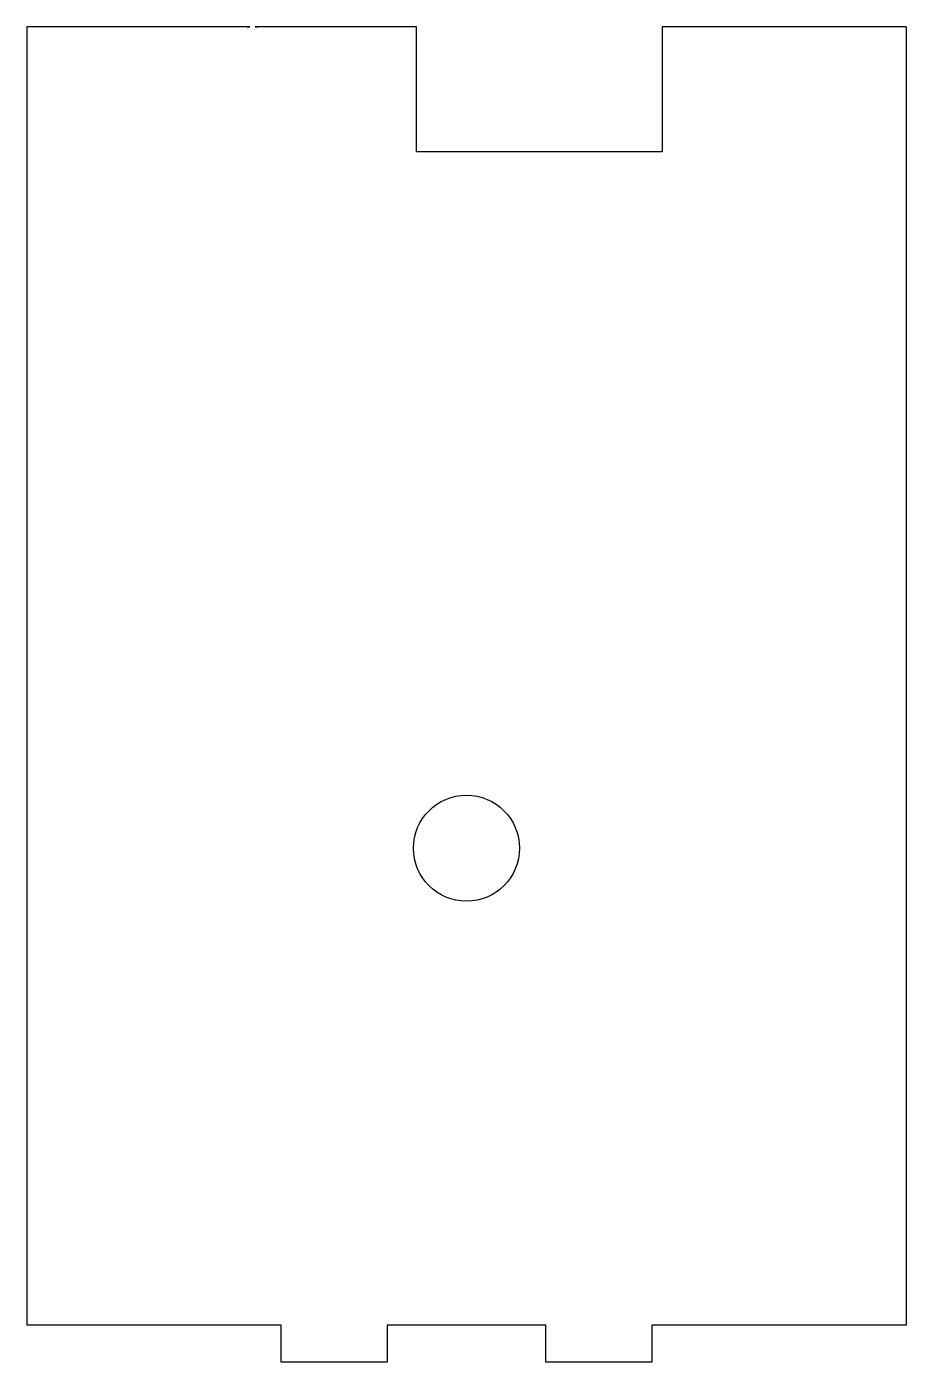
# Model space of a CAD drawing. Header units: millimetres. Extents: x -2 to 81, y -44 to 82.
import ezdxf

# ---------------------------------------------------------------- set-up
doc = ezdxf.new("R2010")
doc.units = ezdxf.units.MM
doc.layers.add('Corte exterior', color=1, linetype='Continuous', true_color=0xff0000)

msp = doc.modelspace()

# ---------------------------------------------------------------- linework, layer by layer
at = {"layer": 'Corte exterior'}
for p, q in [((19.19, 81.82), (-1.88, 81.82)), ((-1.88, 81.82), (-1.88, -40.68)), ((18.94, 81.82), (19.19, 81.82)), ((81.12, 81.82), (81.12, -40.68)), ((22.12, -40.68), (-1.88, -40.68)), ((22.12, -44.18), (22.12, -40.68)), ((32.12, -40.68), (32.12, -44.18)), ((47.12, -40.68), (32.12, -40.68)), ((47.12, -44.18), (47.12, -40.68)), ((57.12, -40.68), (57.12, -44.18)), ((81.12, -40.68), (57.12, -40.68)), ((32.12, -44.18), (22.12, -44.18)), ((57.12, -44.18), (47.12, -44.18))]:
    msp.add_line(p, q, dxfattribs=at)
at = {"layer": 'Corte exterior', "flags": 128}
for points in [[(70.11, 81.82), (58.1, 81.82), (58.1, 70.02), (34.9, 70.02), (34.9, 81.82), (19.69, 81.82), (19.94, 81.82)], [(81.12, 81.82), (70.11, 81.82)]]:
    msp.add_lwpolyline(points, dxfattribs=at)
at = {"layer": 'Corte exterior'}
msp.add_circle((39.62, 4.32), 5, dxfattribs=at)

doc.saveas('drawing.dxf')
